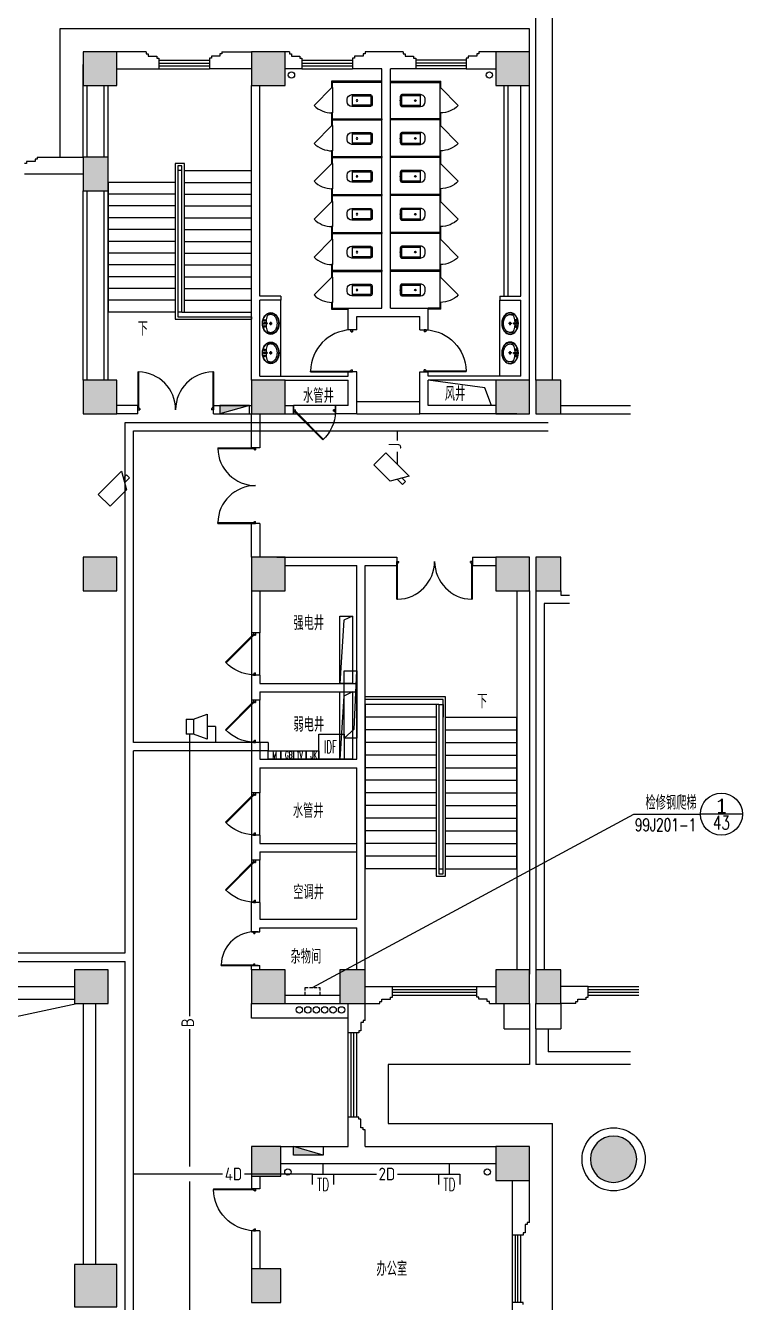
# Model space of a CAD drawing. Extents: x 190999 to 834799, y -200814 to 215286.
# Drawn here: x 715984 to 733009, y -127896 to -97571 of the extents above; entities that cross this region are included whole.
import ezdxf
from ezdxf.enums import TextEntityAlignment as Align

# ---------------------------------------------------------------- set-up
doc = ezdxf.new("R2010")
doc.units = 0
doc.header["$LTSCALE"] = 1000
doc.header["$MEASUREMENT"] = 0
doc.linetypes.add('DASH', pattern=[0.35, 0.25, -0.1])
doc.linetypes.add('HIDDEN', pattern=[0.375, 0.25, -0.125])
for name, color, linetype in [('00-EQUIP', 3, 'Continuous'), ('00-SIG_TEXT', 7, 'Continuous'), ('00-WIRE-4', 6, 'Continuous'), ('A-卫生间', 250, 'Continuous'), ('A-墙线', 2, 'Continuous'), ('A-外包装修', 250, 'Continuous'), ('A-外窗', 145, 'Continuous'), ('A-门', 167, 'Continuous'), ('COLUMN', 2, 'Continuous'), ('DIM_IDEN', 137, 'Continuous'), ('DIM_SYMB', 3, 'Continuous'), ('EQUIP_消火栓', 6, 'Continuous'), ('PUB_HATCH', 250, 'Continuous'), ('PUB_TEXT', 7, 'Continuous'), ('STAIR', 5, 'Continuous'), ('房间名称', 7, 'Continuous'), ('桥架', 1, 'Continuous'), ('洞口线', 177, 'Continuous'), ('电井开洞', 6, 'Continuous'), ('雨水管', 3, 'Continuous')]:
    doc.layers.add(name, color=color, linetype=linetype)
doc.styles.add('-GBCBIGGBENOR', font='GBENOR.shx', dxfattribs={"bigfont": 'GBCBIG.shx'})
doc.styles.add('_COMPLEX', font='COMPLEX.shx', dxfattribs={"width": 0.5})
doc.styles.add('_TCH_DIM', font='SIMPLEX', dxfattribs={"bigfont": 'GBCBIG'})
doc.styles.add('_TCH_LABEL', font='COMPLEX', dxfattribs={"bigfont": 'GBCBIG'})
doc.styles.get("Standard").update_dxf_attribs({"font": 'simhei.ttf'})

# ---------------------------------------------------------------- blocks, each defined once
blk = doc.blocks.new('m1800')
at = {"layer": 'A-墙线'}
for p, q in [((-900, -100), (-900, 100)), ((900, -100), (900, 100))]:
    blk.add_line(p, q, dxfattribs=at)
at = {"layer": 'A-门'}
for p, q in [((-900, 900), (-900, 0)), ((-900, 900), (-880, 900)), ((-880, 900), (-880, 50)), ((880, 900), (880, 50)), ((900, 900), (880, 900)), ((900, 900), (900, 0)), ((-900, 50), (-870, 50)), ((-900, 0), (-850, 0)), ((-870, 50), (-870, 30)), ((-870, 30), (-850, 30)), ((-850, 30), (-850, 0)), ((850, 30), (850, 0)), ((870, 30), (850, 30)), ((900, 0), (850, 0)), ((870, 50), (870, 30)), ((900, 50), (870, 50))]:
    blk.add_line(p, q, dxfattribs=at)
for centre, start, end in [((-900, 0), 0, 88.7267), ((900, 0), 91.2733, 180)]:
    blk.add_arc(centre, 900, start, end, dxfattribs=at)
blk = doc.blocks.new('m1000')
at = {"layer": 'A-墙线'}
for p, q in [((0, 0), (0, 200)), ((1000, 0), (1000, 200))]:
    blk.add_line(p, q, dxfattribs=at)
at = {"layer": 'A-门'}
for p, q in [((0, 1100), (0, 100)), ((0, 1100), (20, 1100)), ((20, 1100), (20, 150)), ((0, 150), (30, 150)), ((0, 100), (50, 100)), ((30, 150), (30, 130)), ((30, 130), (50, 130)), ((50, 130), (50, 100)), ((950, 130), (950, 100)), ((970, 130), (950, 130)), ((1000, 100), (950, 100)), ((970, 150), (970, 130)), ((1000, 150), (970, 150)), ((1000, 150), (1000, 100))]:
    blk.add_line(p, q, dxfattribs=at)
blk.add_arc((0, 100), 1000, 2.866, 88.854, dxfattribs=at)
blk = doc.blocks.new('手盆')
at = {"layer": 'A-卫生间'}
for p, q in [((113, 12), (46, 16)), ((160, 0), (235, 0)), ((198, -37), (198, 38)), ((113, -11), (46, -16))]:
    blk.add_line(p, q, dxfattribs=at)
for centre, major_axis, ratio, start_param, end_param in [((198, 0), (0, 259), 0.763797, 3.141593, 9.424778), ((194, 0), (0, 259), 0.413212, 0.351725, 1.519021), ((106, 0), (0, 13.9), 0.9, 3.760941, 5.663837), ((194, 0), (0, 259), 0.413212, 1.620217, 2.789865)]:
    blk.add_ellipse(centre, major_axis=major_axis, ratio=ratio, start_param=start_param, end_param=end_param, dxfattribs=at)
for centre, major_axis in [((46, 0), (0, 15.8)), ((56, 71), (0, 20.6)), ((56, 71), (0, 15.6)), ((198, 0), (0, 23.4)), ((56, -71), (0, 20.6)), ((56, -71), (0, 15.6))]:
    blk.add_ellipse(centre, major_axis=major_axis, ratio=0.9, dxfattribs=at)
for points, knots in [([(198, -249), (204, -249), (211, -249), (228, -246), (239, -243), (260, -236), (270, -231), (290, -218), (299, -211), (317, -194), (325, -185), (340, -164), (347, -153), (360, -129), (365, -116), (374, -90), (378, -76), (383, -48), (385, -34), (387, -5), (387, 9), (385, 38), (383, 52), (377, 80), (373, 94), (364, 120), (358, 133), (345, 156), (338, 167), (323, 187), (314, 197), (296, 213), (287, 220), (267, 232), (257, 237), (236, 244), (225, 247), (204, 249), (193, 249), (171, 247), (161, 245), (140, 237), (129, 232), (110, 221), (100, 213), (82, 197), (74, 188), (58, 168), (51, 157), (38, 133), (32, 121), (23, 95), (19, 81), (13, 53), (11, 39), (9, 10), (9, -4), (10, -33), (12, -47), (18, -75), (21, -89), (30, -115), (36, -128), (48, -152), (55, -163), (70, -184), (78, -193), (96, -210), (105, -218), (125, -230), (135, -235), (156, -243), (167, -246), (184, -249), (191, -249), (198, -249)], [0, 0, 0, 0, 0.105369, 0.105369, 0.278747, 0.278747, 0.452125, 0.452125, 0.625504, 0.625504, 0.798882, 0.798882, 0.97226, 0.97226, 1.145639, 1.145639, 1.319017, 1.319017, 1.492395, 1.492395, 1.665774, 1.665774, 1.839152, 1.839152, 2.01253, 2.01253, 2.185909, 2.185909, 2.359287, 2.359287, 2.532665, 2.532665, 2.706044, 2.706044, 2.879422, 2.879422, 3.0528, 3.0528, 3.226179, 3.226179, 3.399557, 3.399557, 3.572935, 3.572935, 3.746313, 3.746313, 3.919692, 3.919692, 4.09307, 4.09307, 4.266448, 4.266448, 4.439827, 4.439827, 4.613205, 4.613205, 4.786583, 4.786583, 4.959962, 4.959962, 5.13334, 5.13334, 5.306718, 5.306718, 5.480097, 5.480097, 5.653475, 5.653475, 5.826853, 5.826853, 6.000232, 6.000232, 6.17361, 6.17361, 6.283185, 6.283185, 6.283185, 6.283185]), ([(119, -185), (121, -187), (123, -188), (130, -193), (135, -196), (146, -202), (152, -205), (163, -209), (169, -210), (180, -213), (186, -214), (194, -214), (196, -214), (198, -214), (204, -214), (209, -214), (222, -212), (229, -210), (241, -206), (245, -204), (254, -200), (259, -197), (269, -191), (275, -187), (286, -178), (291, -173), (300, -162), (304, -158), (314, -145), (319, -137), (327, -123), (329, -118), (334, -107), (336, -101), (341, -89), (343, -83), (346, -71), (348, -64), (351, -49), (352, -40), (354, -22), (355, -13), (355, 5), (355, 14), (354, 32), (352, 41), (349, 58), (348, 66), (343, 81), (341, 89), (335, 104), (332, 111), (326, 125), (322, 132), (314, 144), (310, 150), (301, 162), (296, 167), (287, 177), (281, 181), (272, 189), (267, 192), (256, 199), (250, 202), (238, 207), (233, 209), (223, 211), (217, 212), (205, 214), (198, 214), (186, 213), (181, 213), (171, 211), (166, 210), (151, 205), (141, 200), (128, 191), (123, 188), (119, 185)], [5.740897, 5.740897, 5.740897, 5.740897, 5.780874, 5.780874, 5.896829, 5.896829, 6.012784, 6.012784, 6.128739, 6.128739, 6.240697, 6.240697, 6.283185, 6.283185, 6.283185, 6.399826, 6.399826, 6.5409, 6.5409, 6.634, 6.634, 6.7271, 6.7271, 6.852188, 6.852188, 6.977276, 6.977276, 7.077377, 7.077377, 7.229977, 7.229977, 7.317389, 7.317389, 7.404801, 7.404801, 7.497094, 7.497094, 7.589386, 7.589386, 7.712334, 7.712334, 7.835281, 7.835281, 7.958228, 7.958228, 8.081175, 8.081175, 8.194983, 8.194983, 8.30879, 8.30879, 8.422598, 8.422598, 8.537599, 8.537599, 8.6526, 8.6526, 8.767602, 8.767602, 8.884432, 8.884432, 8.982435, 8.982435, 9.119467, 9.119467, 9.224191, 9.224191, 9.328914, 9.328914, 9.470087, 9.470087, 9.571187, 9.571187, 9.672288, 9.672288, 9.874489, 9.874489, 9.967059, 9.967059, 9.967059, 9.967059])]:
    blk.add_open_spline(points, degree=3, knots=knots, dxfattribs=at)
blk.add_point((46, 0), dxfattribs=at)
blk = doc.blocks.new('$TwtSys$00000434')
for p, q in [((-0.5, 0.5), (-0.5, -0.5)), ((-0.5, -0.5), (0.5, 0.5)), ((0.5, 0.5), (-0.5, 0.5)), ((0.5, -0.5), (0.5, 0.5)), ((-0.5, -0.5), (0.5, -0.5))]:
    blk.add_line(p, q)
blk.add_solid([(0.5, -0.5), (0.5, 0.5), (-0.5, -0.5)])
blk = doc.blocks.new('bfm01')
at = {"layer": 'A-墙线'}
for p, q in [((-200, 0), (0, 0)), ((-200, -1000), (0, -1000))]:
    blk.add_line(p, q, dxfattribs=at)
at = {"layer": 'A-门'}
for p, q in [((-200, -1000), (-200, 0)), ((-100, 0), (-100, -50)), ((-70, -50), (-100, -50)), ((-50, -30), (-70, -30)), ((-70, -30), (-70, -50)), ((-64, -44), (-50, -30)), ((-64, -44), (603, -711)), ((-50, 0), (-50, -30)), ((-50, -30), (617, -697)), ((0, 0), (0, -1000)), ((-70, -950), (-100, -950)), ((-100, -1000), (-100, -950)), ((-50, -1000), (-100, -1000)), ((-70, -970), (-70, -950)), ((-50, -970), (-70, -970)), ((-50, -1000), (-50, -970))]:
    blk.add_line(p, q, dxfattribs=at)
blk.add_arc((-100, 0), 1000, 272.866, 315.8103, dxfattribs=at)
blk = doc.blocks.new('_FZH')
blk.add_lwpolyline([(-0.5, -0.5), (0.5, -0.5), (0.5, 0.5), (-0.5, 0.5)], close=True)
at = {"layer": 'PUB_HATCH'}
blk.add_solid([(-0.5, -0.5), (0.5, -0.5), (-0.5, 0.5), (0.5, 0.5)], dxfattribs=at)
blk = doc.blocks.new('$lvtry$00000200')
for p, q in [((-140, -40, 0), (-140, -480, 0)), ((-110, -40, 0), (-110, -470, 0)), ((100, 0, 0), (-100, 0, 0)), ((100, -30, 0), (-100, -30, 0)), ((110, -470, 0), (110, -40, 0)), ((140, -480, 0), (140, -40, 0)), ((140, -470, 0), (-140, -470, 0)), ((-30, -590, 0), (30, -590, 0))]:
    blk.add_line(p, q)
blk.add_circle((0, -359, 0), 20)
for centre, radius, start, end in [((-100, -40, 0), 40, 90, 180), ((-100, -40, 0), 10, 90, 180), ((100, -40, 0), 40, 0, 90), ((100, -40, 0), 10, 0, 90), ((-30, -480, 0), 110, 180, 270), ((30, -480, 0), 110, 270, 0)]:
    blk.add_arc(centre, radius, start, end)
blk.add_point((0, 0))
blk = doc.blocks.new('$DorLib2D$00000114')
at = {"color": 0}
blk.add_line((0.5, 0), (-0.207, 0.707), dxfattribs=at)
blk.add_arc((0.5, 0), 1, 135, 180, dxfattribs=at)
blk = doc.blocks.new('_LINKPT1')
at = {"color": 0}
blk.add_line((0, 0), (0, 0), dxfattribs=at)
blk = doc.blocks.new('_I71UQN')
for p, q in [((-0.837, 0.1), (-0.609, 0.1)), ((-0.837, -0.1), (-0.837, 0.1)), ((-0.78, 0.4), (-0.323, -0.4)), ((0.78, 0.4), (-0.78, 0.4)), ((0.78, 0.4), (0.78, -0.4)), ((-0.837, -0.1), (-0.494, -0.1)), ((0.78, -0.4), (-0.323, -0.4))]:
    blk.add_line(p, q)
at = {"xscale": 0.002, "yscale": 0.002, "zscale": 0.002}
for p in [(0, 0.4), (0.78, 0), (0, -0.4)]:
    blk.add_blockref('_LINKPT1', p, dxfattribs=at)
at = {"flags": 9}
blk.add_attdef('A', (0, 0), '', height=0.00002, dxfattribs=at)
blk = doc.blocks.new('IO37IMB6')
for p, q in [((-0.5, 0.499), (-0.5, 0.999)), ((0.5, 0.999), (0.5, 0.499)), ((0.5, 0.499), (-0.5, 0.499)), ((0, 0.5), (0, 0))]:
    blk.add_line(p, q)
at = {"xscale": 0.002, "yscale": 0.002, "zscale": 0.002}
for p in [(0, 1.384), (-0.5, 0.499), (0, 0), (0.5, 0.499)]:
    blk.add_blockref('_LINKPT1', p, dxfattribs=at)
at = {"style": '_COMPLEX', "width": 0.6, "flags": 8}
blk.add_attdef('$TEXT$', text='', height=0.6, dxfattribs=at).set_placement((0, 1), align=Align.MIDDLE_CENTER)
at = {"flags": 9}
blk.add_attdef('A', (0, 0), '', height=0.00002, dxfattribs=at)
blk = doc.blocks.new('OS28WV87')
for p, q in [((0, 0.35), (0, -0.35)), ((0, 0.35), (0.35, 0.35)), ((0.35, 0.35), (1, 0.6)), ((0.35, 0.35), (0.35, -0.35)), ((1, 0.6), (1, -0.6)), ((0.35, -0.35), (0, -0.35)), ((1, -0.6), (0.35, -0.35))]:
    blk.add_line(p, q)
at = {"xscale": 0.002, "yscale": 0.002, "zscale": 0.002}
for p in [(0, 0), (0.175, 0.35), (1, 0), (0.175, -0.35)]:
    blk.add_blockref('_LINKPT1', p, dxfattribs=at)
at = {"flags": 9}
blk.add_attdef('A', (0, 0), '', height=0.00002, dxfattribs=at)
blk = doc.blocks.new('A$C7B8A24CE')
at = {"layer": '桥架'}
for p, q in [((300, 1600), (64, 1388)), ((64, 1388), (0, 0))]:
    blk.add_line(p, q, dxfattribs=at)
blk.add_lwpolyline([(300, 0), (0, 0), (0, 1600), (300, 1600)], close=True, dxfattribs=at)

msp = doc.modelspace()

# ---------------------------------------------------------------- hatches: boundary and pattern name
at = {"layer": 'PUB_HATCH'}
for points in [[(717348.5, -98996.3), (718148.5, -98996.3), (718148.5, -98196.3), (717348.5, -98196.3)], [(721348.5, -98996.3), (722148.5, -98996.3), (722148.5, -98196.3), (721348.5, -98196.3)], [(727148.5, -98996.3), (727948.5, -98996.3), (727948.5, -98196.3), (727148.5, -98196.3)], [(717348.5, -101496.3), (717948.5, -101496.3), (717948.5, -100696.3), (717348.5, -100696.3)], [(717348.5, -106796.3), (718148.5, -106796.3), (718148.5, -105996.3), (717348.5, -105996.3)], [(721348.5, -106796.3), (722148.5, -106796.3), (722148.5, -105996.3), (721348.5, -105996.3)], [(727148.5, -106796.3), (727948.5, -106796.3), (727948.5, -105996.3), (727148.5, -105996.3)], [(728098.5, -106796.3), (728698.5, -106796.3), (728698.5, -105996.3), (728098.5, -105996.3)], [(717348.5, -110196.3), (717348.5, -110996.3), (718148.5, -110996.3), (718148.5, -110196.3)], [(721348.5, -110996.3), (722148.5, -110996.3), (722148.5, -110196.3), (721348.5, -110196.3)], [(727148.5, -110996.3), (727948.5, -110996.3), (727948.5, -110196.3), (727148.5, -110196.3)], [(728098.5, -110996.3), (728698.5, -110996.3), (728698.5, -110196.3), (728098.5, -110196.3)], [(717148.5, -120796.3), (717948.5, -120796.3), (717948.5, -119996.3), (717148.5, -119996.3)], [(721348.5, -120796.3), (722148.5, -120796.3), (722148.5, -119996.3), (721348.5, -119996.3)], [(723448.5, -120796.3), (724048.5, -120796.3), (724048.5, -119996.3), (723448.5, -119996.3)], [(727148.5, -120796.3), (727948.5, -120796.3), (727948.5, -119996.3), (727148.5, -119996.3)], [(728098.5, -120796.3), (728698.5, -120796.3), (728698.5, -119996.3), (728098.5, -119996.3)], [(730498.5, -124496.3, 1), (729398.5, -124496.3, 1)], [(721348.5, -124896.3), (722048.5, -124896.3), (722048.5, -124196.3), (721348.5, -124196.3)], [(727148.5, -124996.3), (727948.5, -124996.3), (727948.5, -124196.3), (727148.5, -124196.3)], [(721348.5, -127896.3), (722048.5, -127896.3), (722048.5, -127096.3), (721348.5, -127096.3)]]:
    msp.add_hatch(color=256, dxfattribs=at).paths.add_polyline_path(points)

# ---------------------------------------------------------------- linework, layer by layer
at = {"linetype": 'DASH', "ltscale": 0.3}
msp.add_lwpolyline([(722623.5, -120596.3), (722623.5, -120416.3), (722973.5, -120416.3), (722973.5, -120596.3)], dxfattribs=at)
at = {"layer": '00-EQUIP'}
for points in [[(723548.5, -114996.3), (722948.5, -114996.3), (722948.5, -114396.3), (723548.5, -114396.3)], [(722048.5, -114996.3), (721748.5, -114996.3), (721748.5, -114796.3), (722048.5, -114796.3)], [(722348.5, -114996.3), (722048.5, -114996.3), (722048.5, -114796.3), (722348.5, -114796.3)], [(722648.5, -114996.3), (722348.5, -114996.3), (722348.5, -114796.3), (722648.5, -114796.3)], [(722948.5, -114996.3), (722648.5, -114996.3), (722648.5, -114796.3), (722948.5, -114796.3)]]:
    msp.add_lwpolyline(points, close=True, dxfattribs=at)
at = {"layer": '00-WIRE-4'}
for p, q in [((724815.1, -107426.4), (724815.1, -107196.3)), ((724815.1, -107996.3), (724815.1, -107691.7)), ((720498.5, -114221.3), (720298.5, -114221.3)), ((720498.5, -114221.3), (720498.5, -114596.3)), ((719886, -121097.7), (719886, -114396.3)), ((719886, -124670.8), (719886, -121402.7)), ((720662.6, -124845.8), (718548.5, -124845.8)), ((722798.5, -124845.8), (721181.9, -124845.8)), ((723298.5, -124845.8), (724316, -124845.8)), ((724816.6, -124845.8), (725798.5, -124845.8)), ((719886, -128896.3), (719886, -125020.8))]:
    msp.add_line(p, q, dxfattribs=at)
at = {"layer": 'A-卫生间'}
for p, q in [((724448.5, -98896.3), (723248.5, -98896.3)), ((723248.5, -98896.3), (723248.5, -99046.3)), ((723248.5, -99046.3), (723273.5, -99046.3)), ((724448.5, -98921.3), (723273.5, -98921.3)), ((723273.5, -99046.3), (723273.5, -98921.3)), ((724448.5, -98921.3), (724448.5, -98896.3)), ((724648.5, -98896.3), (725848.5, -98896.3)), ((724648.5, -98896.3), (724648.5, -98921.3)), ((724648.5, -98921.3), (725823.5, -98921.3)), ((725823.5, -98921.3), (725823.5, -99046.3)), ((725823.5, -99046.3), (725848.5, -99046.3)), ((725848.5, -99046.3), (725848.5, -98896.3)), ((727348.5, -103996.3), (727348.5, -98996.3)), ((727448.5, -103996.3), (727448.5, -98996.3)), ((723273.5, -99646.3), (723248.5, -99646.3)), ((723248.5, -99646.3), (723248.5, -99783.8)), ((723273.5, -99783.8), (723273.5, -99646.3)), ((725848.5, -99646.3), (725823.5, -99646.3)), ((725823.5, -99646.3), (725823.5, -99783.8)), ((725848.5, -99783.8), (725848.5, -99646.3)), ((723248.5, -99783.8), (723248.5, -99946.3)), ((723248.5, -99946.3), (723273.5, -99946.3)), ((723273.5, -99783.8), (724448.5, -99783.8)), ((723273.5, -99808.8), (724448.5, -99808.8)), ((723273.5, -99946.3), (723273.5, -99808.8)), ((724448.5, -99783.8), (724448.5, -99808.8)), ((725823.5, -99783.8), (724648.5, -99783.8)), ((724648.5, -99808.8), (724648.5, -99783.8)), ((725823.5, -99808.8), (724648.5, -99808.8)), ((725823.5, -99808.8), (725823.5, -99946.3)), ((725823.5, -99946.3), (725848.5, -99946.3)), ((725848.5, -99946.3), (725848.5, -99783.8)), ((723273.5, -100546.3), (723248.5, -100546.3)), ((723248.5, -100546.3), (723248.5, -100683.8)), ((723273.5, -100683.8), (723273.5, -100546.3)), ((725848.5, -100546.3), (725823.5, -100546.3)), ((725823.5, -100546.3), (725823.5, -100683.8)), ((725848.5, -100683.8), (725848.5, -100546.3)), ((723248.5, -100683.8), (723248.5, -100846.3)), ((723248.5, -100846.3), (723273.5, -100846.3)), ((723273.5, -100683.8), (724448.5, -100683.8)), ((723273.5, -100708.8), (724448.5, -100708.8)), ((723273.5, -100846.3), (723273.5, -100708.8)), ((724448.5, -100683.8), (724448.5, -100708.8)), ((725823.5, -100683.8), (724648.5, -100683.8)), ((724648.5, -100708.8), (724648.5, -100683.8)), ((725823.5, -100708.8), (724648.5, -100708.8)), ((725823.5, -100708.8), (725823.5, -100846.3)), ((725823.5, -100846.3), (725848.5, -100846.3)), ((725848.5, -100846.3), (725848.5, -100683.8)), ((723273.5, -101446.3), (723248.5, -101446.3)), ((723248.5, -101446.3), (723248.5, -101583.8)), ((723248.5, -101583.8), (723248.5, -101746.3)), ((723273.5, -101583.8), (723273.5, -101446.3)), ((723273.5, -101583.8), (724448.5, -101583.8)), ((724448.5, -101583.8), (724448.5, -101608.8)), ((725823.5, -101583.8), (724648.5, -101583.8)), ((724648.5, -101608.8), (724648.5, -101583.8)), ((725848.5, -101446.3), (725823.5, -101446.3)), ((725823.5, -101446.3), (725823.5, -101583.8)), ((725848.5, -101583.8), (725848.5, -101446.3)), ((725848.5, -101746.3), (725848.5, -101583.8)), ((723248.5, -101746.3), (723273.5, -101746.3)), ((723273.5, -101608.8), (724448.5, -101608.8)), ((723273.5, -101746.3), (723273.5, -101608.8)), ((725823.5, -101608.8), (724648.5, -101608.8)), ((725823.5, -101608.8), (725823.5, -101746.3)), ((725823.5, -101746.3), (725848.5, -101746.3)), ((723273.5, -102346.3), (723248.5, -102346.3)), ((723248.5, -102346.3), (723248.5, -102483.8)), ((723248.5, -102483.8), (723248.5, -102646.3)), ((723273.5, -102483.8), (723273.5, -102346.3)), ((723273.5, -102483.8), (724448.5, -102483.8)), ((724448.5, -102483.8), (724448.5, -102508.8)), ((725823.5, -102483.8), (724648.5, -102483.8)), ((724648.5, -102508.8), (724648.5, -102483.8)), ((725848.5, -102346.3), (725823.5, -102346.3)), ((725823.5, -102346.3), (725823.5, -102483.8)), ((725848.5, -102483.8), (725848.5, -102346.3)), ((725848.5, -102646.3), (725848.5, -102483.8)), ((723248.5, -102646.3), (723273.5, -102646.3)), ((723273.5, -102508.8), (724448.5, -102508.8)), ((723273.5, -102646.3), (723273.5, -102508.8)), ((725823.5, -102508.8), (724648.5, -102508.8)), ((725823.5, -102508.8), (725823.5, -102646.3)), ((725823.5, -102646.3), (725848.5, -102646.3)), ((723273.5, -103246.3), (723248.5, -103246.3)), ((723248.5, -103246.3), (723248.5, -103383.8)), ((723248.5, -103383.8), (723248.5, -103546.3)), ((723273.5, -103383.8), (723273.5, -103246.3)), ((723273.5, -103383.8), (724448.5, -103383.8)), ((724448.5, -103383.8), (724448.5, -103408.8)), ((725823.5, -103383.8), (724648.5, -103383.8)), ((724648.5, -103408.8), (724648.5, -103383.8)), ((725848.5, -103246.3), (725823.5, -103246.3)), ((725823.5, -103246.3), (725823.5, -103383.8)), ((725848.5, -103383.8), (725848.5, -103246.3)), ((725848.5, -103546.3), (725848.5, -103383.8)), ((723248.5, -103546.3), (723273.5, -103546.3)), ((723273.5, -103408.8), (724448.5, -103408.8)), ((723273.5, -103546.3), (723273.5, -103408.8)), ((725823.5, -103408.8), (724648.5, -103408.8)), ((725823.5, -103408.8), (725823.5, -103546.3)), ((725823.5, -103546.3), (725848.5, -103546.3)), ((722048.5, -105896.3), (722048.5, -104096.3)), ((723273.5, -104146.3), (723248.5, -104146.3)), ((723248.5, -104146.3), (723248.5, -104308.8)), ((723248.5, -104308.8), (723648.5, -104308.8)), ((723273.5, -104283.8), (723273.5, -104146.3)), ((723273.5, -104283.8), (723648.5, -104283.8)), ((723648.5, -104283.8), (723648.5, -104308.8)), ((725823.5, -104283.8), (725548.5, -104283.8)), ((725548.5, -104308.8), (725548.5, -104283.8)), ((725848.5, -104308.8), (725548.5, -104308.8)), ((725848.5, -104146.3), (725823.5, -104146.3)), ((725823.5, -104146.3), (725823.5, -104283.8)), ((725848.5, -104308.8), (725848.5, -104146.3)), ((727248.5, -105896.3), (727248.5, -104096.3)), ((723848.5, -106496.3), (725348.5, -106496.3)), ((723848.5, -106796.3), (725348.5, -106796.3))]:
    msp.add_line(p, q, dxfattribs=at)
at = {"layer": 'A-卫生间', "linetype": 'HIDDEN'}
msp.add_circle((708648.5, -136496.3), 8600, dxfattribs=at)
at = {"layer": 'A-墙线'}
for p, q in [((728098.5, -105996.3), (728098.5, -96996.3)), ((728498.5, -105996.3), (728498.5, -96996.3)), ((718848.5, -98196.3), (718148.5, -98196.3)), ((718848.5, -98196.3), (718848.5, -98246.3)), ((718848.5, -98246.3), (718898.5, -98246.3)), ((718898.5, -98246.3), (718898.5, -98296.3)), ((720598.5, -98246.3), (720598.5, -98296.3)), ((720648.5, -98246.3), (720598.5, -98246.3)), ((720648.5, -98196.3), (720648.5, -98246.3)), ((720648.5, -98196.3), (721348.5, -98196.3)), ((722248.5, -98196.3), (722148.5, -98196.3)), ((722248.5, -98196.3), (722248.5, -98246.3)), ((722248.5, -98246.3), (722298.5, -98246.3)), ((722298.5, -98246.3), (722298.5, -98296.3)), ((723998.5, -98246.3), (723998.5, -98296.3)), ((724048.5, -98246.3), (723998.5, -98246.3)), ((724948.5, -98196.3), (724048.5, -98196.3)), ((724048.5, -98196.3), (724048.5, -98246.3)), ((724948.5, -98196.3), (724948.5, -98246.3)), ((724948.5, -98246.3), (724998.5, -98246.3)), ((724998.5, -98246.3), (724998.5, -98296.3)), ((726698.5, -98246.3), (726698.5, -98296.3)), ((726748.5, -98246.3), (726698.5, -98246.3)), ((727148.5, -98196.3), (726748.5, -98196.3)), ((726748.5, -98196.3), (726748.5, -98246.3)), ((717348.5, -100696.3), (717348.5, -98496.3)), ((718898.5, -98296.3), (719098.5, -98296.3)), ((719098.5, -98296.3), (719098.5, -98346.3)), ((719098.5, -98346.3), (719148.5, -98346.3)), ((719148.5, -98346.3), (719148.5, -98596.3)), ((720398.5, -98346.3), (720348.5, -98346.3)), ((720348.5, -98346.3), (720348.5, -98596.3)), ((720398.5, -98296.3), (720398.5, -98346.3)), ((720598.5, -98296.3), (720398.5, -98296.3)), ((722298.5, -98296.3), (722498.5, -98296.3)), ((722498.5, -98296.3), (722498.5, -98346.3)), ((722498.5, -98346.3), (722548.5, -98346.3)), ((722548.5, -98346.3), (722548.5, -98596.3)), ((723798.5, -98346.3), (723748.5, -98346.3)), ((723748.5, -98346.3), (723748.5, -98596.3)), ((723798.5, -98296.3), (723798.5, -98346.3)), ((723998.5, -98296.3), (723798.5, -98296.3)), ((724998.5, -98296.3), (725198.5, -98296.3)), ((725198.5, -98296.3), (725198.5, -98346.3)), ((725198.5, -98346.3), (725248.5, -98346.3)), ((725248.5, -98346.3), (725248.5, -98596.3)), ((726498.5, -98346.3), (726448.5, -98346.3)), ((726448.5, -98346.3), (726448.5, -98596.3)), ((726498.5, -98296.3), (726498.5, -98346.3)), ((726698.5, -98296.3), (726498.5, -98296.3)), ((718148.5, -98596.3), (719148.5, -98596.3)), ((721348.5, -98596.3), (720348.5, -98596.3)), ((722548.5, -98596.3), (722148.5, -98596.3)), ((724448.5, -98596.3), (723748.5, -98596.3)), ((724448.5, -104283.8), (724448.5, -98596.3)), ((725248.5, -98596.3), (724648.5, -98596.3)), ((724648.5, -104283.8), (724648.5, -98596.3)), ((726448.5, -98596.3), (727148.5, -98596.3)), ((717448.5, -100696.3), (717448.5, -98996.3)), ((717848.5, -100696.3), (717848.5, -98996.3)), ((717948.5, -100696.3), (717948.5, -98996.3)), ((721348.5, -105996.3), (721348.5, -98996.3)), ((721548.5, -103996.3), (721548.5, -98996.3)), ((727748.5, -103996.3), (727748.5, -98996.3)), ((727948.5, -105996.3), (727948.5, -98996.3)), ((716008.8, -100846.3), (715958.8, -100846.3)), ((716008.8, -100796.3), (716008.8, -100846.3)), ((716208.8, -100796.3), (716008.8, -100796.3)), ((716208.8, -100746.3), (716208.8, -100796.3)), ((716258.8, -100746.3), (716208.8, -100746.3)), ((716258.8, -100696.3), (717348.5, -100696.3)), ((716258.8, -100696.3), (716258.8, -100746.3)), ((715958.8, -101096.3), (717348.5, -101096.3)), ((717348.5, -105996.3), (717348.5, -101496.3)), ((717448.5, -105996.3), (717448.5, -101496.3)), ((717848.5, -105996.3), (717848.5, -101496.3)), ((717948.5, -105996.3), (717948.5, -101496.3)), ((722048.5, -103996.3), (721548.5, -103996.3)), ((722048.5, -103996.3), (722048.5, -104096.3)), ((727248.5, -103996.3), (727748.5, -103996.3)), ((727248.5, -103996.3), (727248.5, -104096.3)), ((721548.5, -105896.3), (721548.5, -104096.3)), ((722048.5, -104096.3), (721548.5, -104096.3)), ((723648.5, -104283.8), (724448.5, -104283.8)), ((723648.5, -104796.3), (723648.5, -104283.8)), ((724648.5, -104283.8), (725548.5, -104283.8)), ((725548.5, -104796.3), (725548.5, -104283.8)), ((727248.5, -104096.3), (727748.5, -104096.3)), ((727748.5, -105896.3), (727748.5, -104096.3)), ((723848.5, -104796.3), (723848.5, -104483.8)), ((723848.5, -104483.8), (725348.5, -104483.8)), ((725348.5, -104796.3), (725348.5, -104483.8)), ((723648.5, -105896.3), (723648.5, -105796.3)), ((723848.5, -106796.3), (723848.5, -105796.3)), ((725348.5, -106796.3), (725348.5, -105796.3)), ((725548.5, -105896.3), (725548.5, -105796.3)), ((721548.5, -105896.3), (723648.5, -105896.3)), ((722148.5, -105996.3), (723648.5, -105996.3)), ((723648.5, -106596.3), (723648.5, -105996.3)), ((727748.5, -105896.3), (725548.5, -105896.3)), ((725548.5, -106596.3), (725548.5, -105996.3)), ((727148.5, -105996.3), (725548.5, -105996.3)), ((718648.5, -106596.3), (718148.5, -106596.3)), ((720448.5, -106596.3), (721348.5, -106596.3)), ((722148.5, -106596.3), (722348.5, -106596.3)), ((722348.5, -106796.3), (722348.5, -106596.3)), ((723648.5, -106596.3), (723348.5, -106596.3)), ((723348.5, -106796.3), (723348.5, -106596.3)), ((727148.5, -106596.3), (725548.5, -106596.3)), ((728698.5, -106596.3), (730348.5, -106596.3)), ((718648.5, -106796.3), (718148.5, -106796.3)), ((720448.5, -106796.3), (721348.5, -106796.3)), ((721348.5, -107596.3), (721348.5, -106796.3)), ((721548.5, -106796.3), (721548.5, -107596.3)), ((722148.5, -106796.3), (722348.5, -106796.3)), ((723848.5, -106796.3), (723348.5, -106796.3)), ((727648.5, -106796.3), (725348.5, -106796.3)), ((728698.5, -106796.3), (730348.5, -106796.3)), ((721348.5, -110196.3), (721348.5, -109396.3)), ((721548.5, -109396.3), (721548.5, -110196.3)), ((721948.5, -110196.3), (724798.5, -110196.3)), ((726598.5, -110196.3), (727148.5, -110196.3)), ((722148.5, -110396.3), (723848.5, -110396.3)), ((723848.5, -113196.3), (723848.5, -110396.3)), ((724048.5, -110396.3), (724798.5, -110396.3)), ((724048.5, -119996.3), (724048.5, -110396.3)), ((726598.5, -110396.3), (727148.5, -110396.3)), ((721348.5, -110996.3), (721348.5, -111996.3)), ((721548.5, -110996.3), (721548.5, -111996.3)), ((727648.5, -110996.3), (727648.5, -119996.3)), ((727948.5, -110996.3), (727948.5, -120096.3)), ((728098.5, -110996.3), (728098.5, -119996.3)), ((728698.5, -110996.3), (728698.5, -111096.3)), ((728698.5, -111096.3), (728898.5, -111096.3)), ((728298.5, -111296.3), (728298.5, -119996.3)), ((728898.5, -111296.3), (728298.5, -111296.3)), ((721348.5, -112991.3), (721348.5, -113596.3)), ((721548.5, -112996.3), (721548.5, -113196.3)), ((721548.5, -113196.3), (723848.5, -113196.3)), ((721548.5, -113396.3), (723848.5, -113396.3)), ((721548.5, -113396.3), (721548.5, -113596.3)), ((723848.5, -114996.3), (723848.5, -113396.3)), ((721348.5, -114591.3), (721348.5, -115796.3)), ((721548.5, -114596.3), (721548.5, -114996.3)), ((721548.5, -114996.3), (723848.5, -114996.3)), ((721548.5, -115196.3), (723848.5, -115196.3)), ((721548.5, -115196.3), (721548.5, -115796.3)), ((723848.5, -118796.3), (723848.5, -115196.3)), ((721348.5, -116791.3), (721348.5, -117396.3)), ((721548.5, -116796.3), (721548.5, -116996.3)), ((721548.5, -116996.3), (723848.5, -116996.3)), ((721548.5, -117196.3), (723848.5, -117196.3)), ((721548.5, -117196.3), (721548.5, -117396.3)), ((721348.5, -119096.3), (721348.5, -118396.3)), ((721548.5, -118396.3), (721548.5, -118796.3)), ((721548.5, -118796.3), (723848.5, -118796.3)), ((721348.5, -119096.3), (721548.5, -119096.3)), ((721548.5, -118996.3), (723848.5, -118996.3)), ((721548.5, -119096.3), (721548.5, -118996.3)), ((723848.5, -119996.3), (723848.5, -118996.3)), ((721348.5, -119996.3), (721348.5, -119896.3)), ((721348.5, -119896.3), (721548.5, -119896.3)), ((721548.5, -119996.3), (721548.5, -119896.3)), ((722148.5, -120596.3), (723448.5, -120596.3)), ((724048.5, -120396.3), (724698.5, -120396.3)), ((724648.5, -120646.3), (724698.5, -120646.3)), ((724648.5, -120696.3), (724648.5, -120646.3)), ((724698.5, -120646.3), (724698.5, -120396.3)), ((726698.5, -120396.3), (727148.5, -120396.3)), ((726698.5, -120646.3), (726698.5, -120396.3)), ((726748.5, -120646.3), (726698.5, -120646.3)), ((726748.5, -120696.3), (726748.5, -120646.3)), ((729348.5, -120396.3), (728698.5, -120396.3)), ((729298.5, -120646.3), (729348.5, -120646.3)), ((729298.5, -120696.3), (729298.5, -120646.3)), ((729348.5, -120646.3), (729348.5, -120396.3)), ((722148.5, -120796.3), (723448.5, -120796.3)), ((723648.5, -121496.3), (723648.5, -120796.3)), ((724048.5, -120796.3), (724398.5, -120796.3)), ((724048.5, -121196.3), (724048.5, -120796.3)), ((724398.5, -120796.3), (724398.5, -120746.3)), ((724398.5, -120746.3), (724448.5, -120746.3)), ((724448.5, -120746.3), (724448.5, -120696.3)), ((724448.5, -120696.3), (724648.5, -120696.3)), ((726948.5, -120696.3), (726748.5, -120696.3)), ((726948.5, -120746.3), (726948.5, -120696.3)), ((726998.5, -120746.3), (726948.5, -120746.3)), ((726998.5, -120796.3), (726998.5, -120746.3)), ((726998.5, -120796.3), (727148.5, -120796.3)), ((727348.5, -121396.3), (727348.5, -120796.3)), ((727948.5, -120796.3), (727948.5, -121396.3)), ((728098.5, -121396.3), (728098.5, -120796.3)), ((729048.5, -120796.3), (728698.5, -120796.3)), ((728698.5, -120796.3), (728698.5, -121396.3)), ((729048.5, -120796.3), (729048.5, -120746.3)), ((729048.5, -120746.3), (729098.5, -120746.3)), ((729098.5, -120746.3), (729098.5, -120696.3)), ((729098.5, -120696.3), (729298.5, -120696.3)), ((723998.5, -121246.3), (723948.5, -121246.3)), ((723948.5, -121246.3), (723948.5, -121446.3)), ((724048.5, -121196.3), (723998.5, -121196.3)), ((723998.5, -121196.3), (723998.5, -121246.3)), ((723898.5, -121496.3), (723648.5, -121496.3)), ((723898.5, -121446.3), (723898.5, -121496.3)), ((723948.5, -121446.3), (723898.5, -121446.3)), ((727348.5, -121396.3), (727948.5, -121396.3)), ((728098.5, -121396.3), (728698.5, -121396.3)), ((723648.5, -124196.3), (723648.5, -123496.3)), ((723898.5, -123496.3), (723648.5, -123496.3)), ((723898.5, -123546.3), (723898.5, -123496.3)), ((723948.5, -123546.3), (723898.5, -123546.3)), ((723948.5, -123746.3), (723948.5, -123546.3)), ((723998.5, -123746.3), (723948.5, -123746.3)), ((723998.5, -123796.3), (723998.5, -123746.3)), ((724048.5, -123796.3), (723998.5, -123796.3)), ((724048.5, -124196.3), (724048.5, -123796.3)), ((722048.5, -124196.3), (723648.5, -124196.3)), ((724048.5, -124196.3), (727148.5, -124196.3)), ((722048.5, -124596.3), (727148.5, -124596.3)), ((721348.5, -124896.3), (721348.5, -125196.3)), ((721548.5, -124896.3), (721548.5, -125196.3)), ((727548.5, -126296.3), (727548.5, -124996.3)), ((727948.5, -125996.3), (727948.5, -124996.3)), ((727898.5, -126046.3), (727848.5, -126046.3)), ((727848.5, -126046.3), (727848.5, -126246.3)), ((727948.5, -125996.3), (727898.5, -125996.3)), ((727898.5, -125996.3), (727898.5, -126046.3)), ((721348.5, -126196.3), (721348.5, -127096.3)), ((721548.5, -126196.3), (721548.5, -127096.3)), ((727798.5, -126296.3), (727548.5, -126296.3)), ((727798.5, -126246.3), (727798.5, -126296.3)), ((727848.5, -126246.3), (727798.5, -126246.3)), ((727548.5, -128396.3), (727548.5, -127896.3)), ((727798.5, -127896.3), (727548.5, -127896.3)), ((727798.5, -127946.3), (727798.5, -127896.3))]:
    msp.add_line(p, q, dxfattribs=at)
at = {"layer": 'A-外包装修'}
for p, q in [((727948.5, -97646.3), (716798.5, -97646.3)), ((716798.5, -97646.3), (716798.5, -100696.3)), ((727948.5, -98196.3), (727948.5, -97646.3)), ((727948.5, -121396.3), (727948.5, -122246.5)), ((728098.5, -121396.3), (728098.5, -122246.5)), ((728398.5, -121396.3), (728398.5, -121946.5)), ((730348.5, -121946.5), (728398.5, -121946.5)), ((724598.5, -122246.5), (724598.5, -123646.3)), ((727948.5, -122246.5), (724598.5, -122246.5)), ((730348.5, -122246.5), (728098.5, -122246.5)), ((724598.5, -123646.3), (728498.5, -123646.3)), ((728498.5, -149346.3), (728498.5, -123646.3))]:
    msp.add_line(p, q, dxfattribs=at)
msp.add_circle((729948.5, -124496.3), 750, dxfattribs=at)
at = {"layer": 'A-外窗'}
for p, q in [((719148.5, -98396.3), (720348.5, -98396.3)), ((719148.5, -98466.3), (720348.5, -98466.3)), ((719148.5, -98526.3), (720348.5, -98526.3)), ((722548.5, -98396.3), (723748.5, -98396.3)), ((722548.5, -98466.3), (723748.5, -98466.3)), ((722548.5, -98526.3), (723748.5, -98526.3)), ((726448.5, -98396.3), (725248.5, -98396.3)), ((726448.5, -98466.3), (725248.5, -98466.3)), ((726448.5, -98526.3), (725248.5, -98526.3)), ((719148.5, -98596.3), (720348.5, -98596.3)), ((722548.5, -98596.3), (723748.5, -98596.3)), ((726448.5, -98596.3), (725248.5, -98596.3)), ((724698.5, -120396.3), (726698.5, -120396.3)), ((724698.5, -120466.3), (726698.5, -120466.3)), ((724698.5, -120526.3), (726698.5, -120526.3)), ((724698.5, -120596.3), (726698.5, -120596.3)), ((729348.5, -120396.3), (730548.5, -120396.3)), ((729348.5, -120466.3), (730548.5, -120466.3)), ((729348.5, -120526.3), (730548.5, -120526.3)), ((729348.5, -120596.3), (730548.5, -120596.3)), ((723648.5, -123496.3), (723648.5, -121496.3)), ((723718.5, -123496.3), (723718.5, -121496.3)), ((723778.5, -123496.3), (723778.5, -121496.3)), ((723848.5, -123496.3), (723848.5, -121496.3)), ((727548.5, -127896.3), (727548.5, -126296.3)), ((727618.5, -127896.3), (727618.5, -126296.3)), ((727678.5, -127896.3), (727678.5, -126296.3)), ((727748.5, -127896.3), (727748.5, -126296.3))]:
    msp.add_line(p, q, dxfattribs=at)
at = {"layer": 'A-门'}
for p, q in [((723273.5, -99046.3), (723273.5, -99646.3)), ((725823.5, -99046.3), (725823.5, -99646.3)), ((723273.5, -99946.3), (723273.5, -100546.3)), ((725823.5, -99946.3), (725823.5, -100546.3)), ((723273.5, -100846.3), (723273.5, -101446.3)), ((725823.5, -100846.3), (725823.5, -101446.3)), ((723273.5, -101746.3), (723273.5, -102346.3)), ((725823.5, -101746.3), (725823.5, -102346.3)), ((723273.5, -102646.3), (723273.5, -103246.3)), ((725823.5, -102646.3), (725823.5, -103246.3)), ((723273.5, -103546.3), (723273.5, -104146.3)), ((725823.5, -103546.3), (725823.5, -104146.3))]:
    msp.add_line(p, q, dxfattribs=at)
at = {"layer": 'COLUMN'}
for p, q in [((718148.5, -98196.3), (717348.5, -98196.3)), ((717348.5, -98196.3), (717348.5, -98996.3)), ((718148.5, -98996.3), (718148.5, -98196.3)), ((722148.5, -98196.3), (721348.5, -98196.3)), ((721348.5, -98196.3), (721348.5, -98996.3)), ((722148.5, -98996.3), (722148.5, -98196.3)), ((727948.5, -98196.3), (727148.5, -98196.3)), ((727148.5, -98196.3), (727148.5, -98996.3)), ((727948.5, -98996.3), (727948.5, -98196.3)), ((717348.5, -98996.3), (718148.5, -98996.3)), ((721348.5, -98996.3), (722148.5, -98996.3)), ((727148.5, -98996.3), (727948.5, -98996.3)), ((717948.5, -100696.3), (717348.5, -100696.3)), ((717348.5, -100696.3), (717348.5, -101496.3)), ((717948.5, -101496.3), (717948.5, -100696.3)), ((717348.5, -101496.3), (717948.5, -101496.3)), ((718148.5, -105996.3), (717348.5, -105996.3)), ((717348.5, -105996.3), (717348.5, -106796.3)), ((718148.5, -106796.3), (718148.5, -105996.3)), ((722148.5, -105996.3), (721348.5, -105996.3)), ((721348.5, -105996.3), (721348.5, -106796.3)), ((722148.5, -106796.3), (722148.5, -105996.3)), ((727948.5, -105996.3), (727148.5, -105996.3)), ((727148.5, -105996.3), (727148.5, -106796.3)), ((727948.5, -106796.3), (727948.5, -105996.3)), ((728698.5, -105996.3), (728098.5, -105996.3)), ((728098.5, -105996.3), (728098.5, -106796.3)), ((728698.5, -106796.3), (728698.5, -105996.3)), ((717348.5, -106796.3), (718148.5, -106796.3)), ((721348.5, -106796.3), (722148.5, -106796.3)), ((727148.5, -106796.3), (727948.5, -106796.3)), ((728098.5, -106796.3), (728698.5, -106796.3)), ((717348.5, -110196.3), (717348.5, -110996.3)), ((718148.5, -110196.3), (717348.5, -110196.3)), ((718148.5, -110996.3), (718148.5, -110196.3)), ((722148.5, -110196.3), (721348.5, -110196.3)), ((721348.5, -110196.3), (721348.5, -110996.3)), ((722148.5, -110996.3), (722148.5, -110196.3)), ((727948.5, -110196.3), (727148.5, -110196.3)), ((727148.5, -110196.3), (727148.5, -110996.3)), ((727948.5, -110996.3), (727948.5, -110196.3)), ((728698.5, -110196.3), (728098.5, -110196.3)), ((728098.5, -110196.3), (728098.5, -110996.3)), ((728698.5, -110996.3), (728698.5, -110196.3)), ((717348.5, -110996.3), (718148.5, -110996.3)), ((721348.5, -110996.3), (722148.5, -110996.3)), ((727148.5, -110996.3), (727948.5, -110996.3)), ((728098.5, -110996.3), (728698.5, -110996.3)), ((717948.5, -119996.3), (717148.5, -119996.3)), ((717148.5, -119996.3), (717148.5, -120796.3)), ((717948.5, -120796.3), (717948.5, -119996.3)), ((722148.5, -119996.3), (721348.5, -119996.3)), ((721348.5, -119996.3), (721348.5, -120796.3)), ((722148.5, -120796.3), (722148.5, -119996.3)), ((724048.5, -119996.3), (723448.5, -119996.3)), ((723448.5, -119996.3), (723448.5, -120796.3)), ((724048.5, -120796.3), (724048.5, -119996.3)), ((727948.5, -119996.3), (727148.5, -119996.3)), ((727148.5, -119996.3), (727148.5, -120796.3)), ((727948.5, -120796.3), (727948.5, -119996.3)), ((728698.5, -119996.3), (728098.5, -119996.3)), ((728098.5, -119996.3), (728098.5, -120796.3)), ((728698.5, -120796.3), (728698.5, -119996.3)), ((717148.5, -120796.3), (717948.5, -120796.3)), ((721348.5, -120796.3), (722148.5, -120796.3)), ((723448.5, -120796.3), (724048.5, -120796.3)), ((727148.5, -120796.3), (727948.5, -120796.3)), ((728098.5, -120796.3), (728698.5, -120796.3)), ((722048.5, -124196.3), (721348.5, -124196.3)), ((721348.5, -124196.3), (721348.5, -124896.3)), ((722048.5, -124896.3), (722048.5, -124196.3)), ((727948.5, -124196.3), (727148.5, -124196.3)), ((727148.5, -124196.3), (727148.5, -124996.3)), ((727948.5, -124996.3), (727948.5, -124196.3)), ((721348.5, -124896.3), (722048.5, -124896.3)), ((727148.5, -124996.3), (727948.5, -124996.3)), ((722048.5, -127096.3), (721348.5, -127096.3)), ((721348.5, -127096.3), (721348.5, -127896.3)), ((722048.5, -127896.3), (722048.5, -127096.3)), ((721348.5, -127896.3), (722048.5, -127896.3))]:
    msp.add_line(p, q, dxfattribs=at)
for start, end in [(0, 180), (180, 0)]:
    msp.add_arc((729948.5, -124496.3), 550, start, end, dxfattribs=at)
at = {"layer": 'DIM_IDEN'}
for p, q in [((722798.5, -120416.3), (730430.8, -116299.1)), ((730430.8, -116299.1), (732009.1, -116299.1)), ((733009.1, -116299.1), (732009.1, -116299.1))]:
    msp.add_line(p, q, dxfattribs=at)
msp.add_circle((732509.1, -116299.1), 500, dxfattribs=at)
at = {"layer": 'DIM_SYMB'}
for points in [[(718743.5, -104376.3, 0, 0, 0), (718743.5, -99816.3, 0, 0, 0), (720553.5, -99816.3, 0, 0, 0), (720553.5, -104076.3, 80, 0, 0), (720553.5, -104376.3, 0, 0, 0)], [(726803.5, -113996.3, 0, 0, 0), (726806, -118946.7, 0, 0, 0), (724893.5, -118946.7, 0, 0, 0), (724893.5, -113996.3, 80, 0, 0), (724893.5, -113696.3, 0, 0, 0)]]:
    msp.add_lwpolyline(points, format="xyseb", dxfattribs=at)
at = {"layer": 'STAIR'}
for p, q in [((719758.5, -100846.3), (719538.5, -100846.3)), ((719538.5, -100846.3), (719538.5, -104546.3)), ((719698.5, -100906.3), (719598.5, -100906.3)), ((719598.5, -100906.3), (719598.5, -104486.3)), ((719698.5, -104376.3), (719698.5, -100906.3)), ((719758.5, -104376.3), (719758.5, -100846.3)), ((719698.5, -101016.3), (719598.5, -101016.3)), ((719598.5, -101016.3), (719598.5, -101296.3)), ((719698.5, -104376.3), (719698.5, -101016.3)), ((719758.5, -101016.3), (721348.5, -101016.3)), ((721348.5, -104376.3), (721348.5, -101016.3)), ((717948.5, -101296.3), (717948.5, -104376.3)), ((719538.5, -101296.3), (717948.5, -101296.3)), ((719538.5, -101576.3), (717948.5, -101576.3)), ((719598.5, -101296.3), (719598.5, -104376.3)), ((719758.5, -101296.3), (721348.5, -101296.3)), ((719758.5, -101576.3), (721348.5, -101576.3)), ((719538.5, -101856.3), (717948.5, -101856.3)), ((719758.5, -101856.3), (721348.5, -101856.3)), ((719538.5, -102136.3), (717948.5, -102136.3)), ((719758.5, -102136.3), (721348.5, -102136.3)), ((719538.5, -102416.3), (717948.5, -102416.3)), ((719758.5, -102416.3), (721348.5, -102416.3)), ((719538.5, -102696.3), (717948.5, -102696.3)), ((719758.5, -102696.3), (721348.5, -102696.3)), ((719538.5, -102976.3), (717948.5, -102976.3)), ((719758.5, -102976.3), (721348.5, -102976.3)), ((719538.5, -103256.3), (717948.5, -103256.3)), ((719758.5, -103256.3), (721348.5, -103256.3)), ((719538.5, -103536.3), (717948.5, -103536.3)), ((719758.5, -103536.3), (721348.5, -103536.3)), ((719538.5, -103816.3), (717948.5, -103816.3)), ((719758.5, -103816.3), (721348.5, -103816.3)), ((719538.5, -104096.3), (717948.5, -104096.3)), ((719758.5, -104096.3), (721348.5, -104096.3)), ((719538.5, -104376.3), (717948.5, -104376.3)), ((719538.5, -104546.3), (721348.5, -104546.3)), ((719698.5, -104376.3), (719598.5, -104376.3)), ((719598.5, -104486.3), (721348.5, -104486.3)), ((719698.5, -104376.3), (719758.5, -104376.3)), ((719698.5, -104376.3), (719758.5, -104376.3)), ((719758.5, -104376.3), (721348.5, -104376.3)), ((721348.5, -104486.3), (721348.5, -104546.3)), ((725958.5, -113516.3), (724048.5, -113516.3)), ((724048.5, -113576.3), (724048.5, -113516.3)), ((725898.5, -113576.3), (724048.5, -113576.3)), ((724048.5, -113696.3), (724048.5, -117596.3)), ((725738.5, -113696.3), (724048.5, -113696.3)), ((725798.5, -113696.3), (725738.5, -113696.3)), ((725738.5, -113696.3), (725738.5, -117776.3)), ((725798.5, -113696.3), (725738.5, -113696.3)), ((725798.5, -113696.3), (725798.5, -117596.3)), ((725798.5, -113696.3), (725798.5, -117716.3)), ((725798.5, -113696.3), (725898.5, -113696.3)), ((725898.5, -117716.3), (725898.5, -113576.3)), ((725898.5, -113696.3), (725898.5, -113996.3)), ((725958.5, -117776.3), (725958.5, -113516.3)), ((725738.5, -113996.3), (724048.5, -113996.3)), ((725898.5, -117596.3), (725898.5, -113996.3)), ((725958.5, -113996.3), (727648.5, -113996.3)), ((727648.5, -117596.3), (727648.5, -113996.3)), ((725738.5, -114296.3), (724048.5, -114296.3)), ((725958.5, -114296.3), (727648.5, -114296.3)), ((725738.5, -114596.3), (724048.5, -114596.3)), ((725958.5, -114596.3), (727648.5, -114596.3)), ((725738.5, -114896.3), (724048.5, -114896.3)), ((725958.5, -114896.3), (727648.5, -114896.3)), ((725738.5, -115196.3), (724048.5, -115196.3)), ((725958.5, -115196.3), (727648.5, -115196.3)), ((725738.5, -115496.3), (724048.5, -115496.3)), ((725958.5, -115496.3), (727648.5, -115496.3)), ((725738.5, -115796.3), (724048.5, -115796.3)), ((725958.5, -115796.3), (727648.5, -115796.3)), ((725738.5, -116096.3), (724048.5, -116096.3)), ((725958.5, -116096.3), (727648.5, -116096.3)), ((725738.5, -116396.3), (724048.5, -116396.3)), ((725958.5, -116396.3), (727648.5, -116396.3)), ((725738.5, -116696.3), (724048.5, -116696.3)), ((725958.5, -116696.3), (727648.5, -116696.3)), ((725738.5, -116996.3), (724048.5, -116996.3)), ((725958.5, -116996.3), (727648.5, -116996.3)), ((725738.5, -117296.3), (724048.5, -117296.3)), ((725958.5, -117296.3), (727648.5, -117296.3)), ((725738.5, -117596.3), (724048.5, -117596.3)), ((725798.5, -117596.3), (725898.5, -117596.3)), ((725958.5, -117596.3), (727648.5, -117596.3)), ((725738.5, -117776.3), (725958.5, -117776.3)), ((725798.5, -117716.3), (725898.5, -117716.3)), ((712776.5, -120396.3), (717148.5, -120396.3)), ((702329.3, -123997.2), (717198.5, -120796.3)), ((712776.5, -120696.3), (717148.5, -120696.3)), ((717348.5, -120796.3), (717348.5, -126996.3)), ((717648.5, -120796.3), (717648.5, -126996.3))]:
    msp.add_line(p, q, dxfattribs=at)
at = {"layer": '桥架'}
for p, q in [((718348.5, -106996.3), (728398.5, -106996.3)), ((718348.5, -111196.3), (718348.5, -106996.3)), ((718548.5, -107196.3), (728398.5, -107196.3)), ((718548.5, -114596.3), (718548.5, -107196.3)), ((718348.5, -119596.3), (718348.5, -111196.3)), ((721748.5, -114596.3), (718548.5, -114596.3)), ((721748.5, -114596.3), (721748.5, -114796.3)), ((718548.5, -165796.3), (718548.5, -114796.3)), ((721748.5, -114796.3), (718548.5, -114796.3)), ((698948.5, -119596.3), (718348.5, -119596.3)), ((698948.5, -119796.3), (718348.5, -119796.3)), ((718348.5, -153196.3), (718348.5, -119796.3))]:
    msp.add_line(p, q, dxfattribs=at)
at = {"layer": '洞口线', "ltscale": 2}
msp.add_lwpolyline([(727048.5, -106596.3), (726894.5, -106177.6), (725548.5, -105996.3)], dxfattribs=at)
at = {"layer": '电井开洞'}
for points in [[(723748.5, -111596.3), (723543.2, -111694.9), (723448.5, -113196.3)], [(723748.5, -113396.3), (723543.2, -113494.9), (723448.5, -114996.3)]]:
    msp.add_lwpolyline(points, dxfattribs=at)
at = {"layer": '电井开洞', "color": 4}
for points in [[(723448.5, -111596.3), (723748.5, -111596.3), (723748.5, -113196.3), (723448.5, -113196.3)], [(723448.5, -113396.3), (723748.5, -113396.3), (723748.5, -114996.3), (723448.5, -114996.3)]]:
    msp.add_lwpolyline(points, close=True, dxfattribs=at)
at = {"layer": '雨水管'}
msp.add_lwpolyline([(723648.5, -121146.3), (721348.5, -121146.3), (721348.5, -120796.3)], dxfattribs=at)
for centre in [(722298.5, -98746.3), (726998.5, -98746.3), (722487.5, -120948.3), (722687.5, -120948.3), (722887.5, -120948.3), (723087.5, -120948.3), (723287.5, -120948.3), (723487.5, -120948.3), (722212.9, -124796.3), (726948.5, -124796.3)]:
    msp.add_circle(centre, 75, dxfattribs=at)

# ---------------------------------------------------------------- block references
for p in [(721608.5, -104646.3), (721608.5, -105346.3)]:
    msp.add_blockref('手盆', p)
at = {"xscale": -1}
for p in [(727688.5, -104646.3), (727688.5, -105346.3)]:
    msp.add_blockref('手盆', p, dxfattribs=at)
at = {"layer": '00-EQUIP', "xscale": -499.9999999999999, "yscale": 500, "zscale": 500}
for p, rotation in [((724673.7, -108137.7), 315), ((718124.7, -108571.2), 45)]:
    msp.add_blockref('_I71UQN', p, dxfattribs=dict(at, rotation=rotation))
at = {"layer": '00-EQUIP', "rotation": 180}
msp.add_blockref('A$C7B8A24CE', (723848.5, -112896.3), dxfattribs=at)
at = {"layer": '00-EQUIP', "xscale": 500, "yscale": 500, "zscale": 500}
msp.add_blockref('OS28WV87', (719798.5, -114221.3), dxfattribs=at)
at = {"layer": '00-EQUIP'}
ref = msp.add_blockref('IO37IMB6', (723048.5, -124596.3), dxfattribs=dict(at, xscale=500, yscale=500, zscale=500, rotation=180))
ref.add_attrib('$TEXT$', 'TD', dxfattribs={"layer": '0', "height": 300, "style": '_COMPLEX', "width": 0.6, "flags": 8}).set_placement((723048.5, -125096.3), align=Align.MIDDLE_CENTER)
ref = msp.add_blockref('IO37IMB6', (726048.5, -124596.3), dxfattribs=dict(at, xscale=500, yscale=500, zscale=500, rotation=180))
ref.add_attrib('$TEXT$', 'TD', dxfattribs={"layer": '0', "height": 300, "style": '_COMPLEX', "width": 0.6, "flags": 8}).set_placement((726048.5, -125096.3), align=Align.MIDDLE_CENTER)
at = {"layer": 'A-卫生间', "yscale": -0.9999999999999998, "rotation": 90.00000000106468}
for p in [(724214.2, -99352.6, 0), (724214.2, -100252.6, 0), (724214.2, -101152.6, 0), (724214.2, -102052.6, 0), (724214.2, -102952.6, 0), (724214.2, -103852.6, 0)]:
    msp.add_blockref('$lvtry$00000200', p, dxfattribs=at)
at = {"layer": 'A-卫生间', "rotation": 89.99999999893534}
for p in [(724882.9, -99352.6, 0), (724882.9, -100252.6, 0), (724882.9, -101152.6, 0), (724882.9, -102052.6, 0), (724882.9, -102952.6, 0), (724882.9, -103852.6, 0)]:
    msp.add_blockref('$lvtry$00000200', p, dxfattribs=at)
at = {"layer": 'A-门'}
for name, p, xscale, yscale, zscale, rotation in [('$DorLib2D$00000114', (723261, -99346.3), -600, -600, 25, 270), ('$DorLib2D$00000114', (725836, -99346.3), -600, 600, 25, 270), ('$DorLib2D$00000114', (723261, -100246.3), -600, -600, 25, 270), ('$DorLib2D$00000114', (725836, -100246.3), -600, 600, 25, 270), ('$DorLib2D$00000114', (723261, -101146.3), -600, -600, 25, 270), ('$DorLib2D$00000114', (725836, -101146.3), -600, 600, 25, 270), ('$DorLib2D$00000114', (723261, -102046.3), -600, -600, 25, 270), ('$DorLib2D$00000114', (725836, -102046.3), -600, 600, 25, 270), ('$DorLib2D$00000114', (723261, -102946.3), -600, -600, 25, 270), ('$DorLib2D$00000114', (725836, -102946.3), -600, 600, 25, 270), ('$DorLib2D$00000114', (723261, -103846.3), -600, -600, 25, 270), ('$DorLib2D$00000114', (725836, -103846.3), -600, 600, 25, 270), ('m1000', (721508.5, -119896.3), 0.8000000000465661, 0.8000000000465661, 0.8, 90)]:
    msp.add_blockref(name, p, dxfattribs=dict(at, xscale=xscale, yscale=yscale, zscale=zscale, rotation=rotation))
for name, p, rotation in [('m1000', (723848.5, -105796.3), 90), ('m1800', (721448.5, -108496.3), 90), ('m1800', (725698.5, -110296.3), 180)]:
    msp.add_blockref(name, p, dxfattribs=dict(at, rotation=rotation))
at = {"layer": 'A-门', "xscale": -1}
for name, p, rotation in [('m1000', (725348.5, -105796.3), 270), ('bfm01', (722348.5, -106796.3), 90), ('m1000', (721548.5, -125196.3), 90)]:
    msp.add_blockref(name, p, dxfattribs=dict(at, rotation=rotation))
at = {"layer": 'A-门'}
msp.add_blockref('m1800', (719548.5, -106696.3), dxfattribs=at)
at = {"layer": 'A-门', "xscale": -1}
for p in [(721348.5, -111996.3), (721348.5, -113596.3), (721348.5, -115796.3), (721348.5, -117396.3)]:
    msp.add_blockref('bfm01', p, dxfattribs=at)
at = {"layer": 'COLUMN', "xscale": 999.9999999990687, "yscale": 1000.000000000116, "zscale": 1000.000000000116, "rotation": 90}
msp.add_blockref('_FZH', (717648.5, -127496.3), dxfattribs=at)
at = {"layer": 'EQUIP_消火栓', "xscale": 700, "yscale": 200, "zscale": 700, "rotation": 180}
msp.add_blockref('$TwtSys$00000434', (720948.5, -106696.3), dxfattribs=at)
at = {"layer": 'EQUIP_消火栓', "xscale": -700, "yscale": 200, "zscale": 700}
msp.add_blockref('$TwtSys$00000434', (722698.5, -124296.3), dxfattribs=at)

# ---------------------------------------------------------------- texts
at = {"layer": '00-EQUIP', "style": '_COMPLEX', "width": 0.5}
for s, height, p in [('IDF', 300, (723074.3, -114852.9)), ('M', 156, (721850.5, -114968.7)), ('GB', 156, (722147.5, -114971.7)), ('TV', 156, (722428.1, -114976.3)), ('JK', 156, (722753.8, -114976.3))]:
    msp.add_text(s, height=height, dxfattribs=at).set_placement(p)
at = {"layer": '00-SIG_TEXT', "style": '-GBCBIGGBENOR'}
for s, p in [('J', (724754.8, -107559.1)), ('B', (719836, -121250.2))]:
    msp.add_text(s, height=300, rotation=90, dxfattribs=at).set_placement(p, align=Align.MIDDLE_CENTER)
for s, p in [('4D', (720922.2, -124845.8)), ('2D', (724566.3, -124845.8))]:
    msp.add_text(s, height=300, dxfattribs=at).set_placement(p, align=Align.MIDDLE_CENTER)
at = {"layer": 'PUB_TEXT'}
for s, height, style, p in [('下', 337.6, '_TCH_DIM', (718648.6, -104936.3)), ('下', 337.6, '_TCH_DIM', (726708.6, -113786.3)), ('检修钢爬梯', 337.59, '_TCH_LABEL', (730705.2, -116194.2))]:
    msp.add_text(s, height=height, dxfattribs=dict(at, style=style)).set_placement(p)
at = {"layer": 'PUB_TEXT', "style": '_TCH_LABEL'}
for s, height, width, p, p2 in [('1', 322, 2.916667, (732307.8, -116258.8), (732710.3, -116258.8)), ('43', 321.99, 0.75, (732307.8, -116661.3), (732710.3, -116661.3))]:
    msp.add_text(s, height=height, dxfattribs=dict(at, width=width)).set_placement(p, p2, align=Align.FIT)
at = {"layer": 'PUB_TEXT', "style": '_TCH_LABEL', "width": 0.705882}
msp.add_text('99J201-1', height=297.5, dxfattribs=at).set_placement((730454.2, -116701.5))
at = {"layer": '房间名称', "style": '_TCH_DIM'}
for s, p in [('风井', (725942.8, -106484)), ('水管井', (722575.1, -106531.1)), ('强电井', (722343.8, -111928.2)), ('弱电井', (722345.7, -114338.4)), ('水管井', (722332.6, -116387.2)), ('空调井', (722341.9, -118319.4)), ('杂物间', (722276, -119850.1)), ('办公室', (724318.1, -127264.7))]:
    msp.add_text(s, height=337.59, dxfattribs=at).set_placement(p)

doc.saveas('drawing.dxf')
